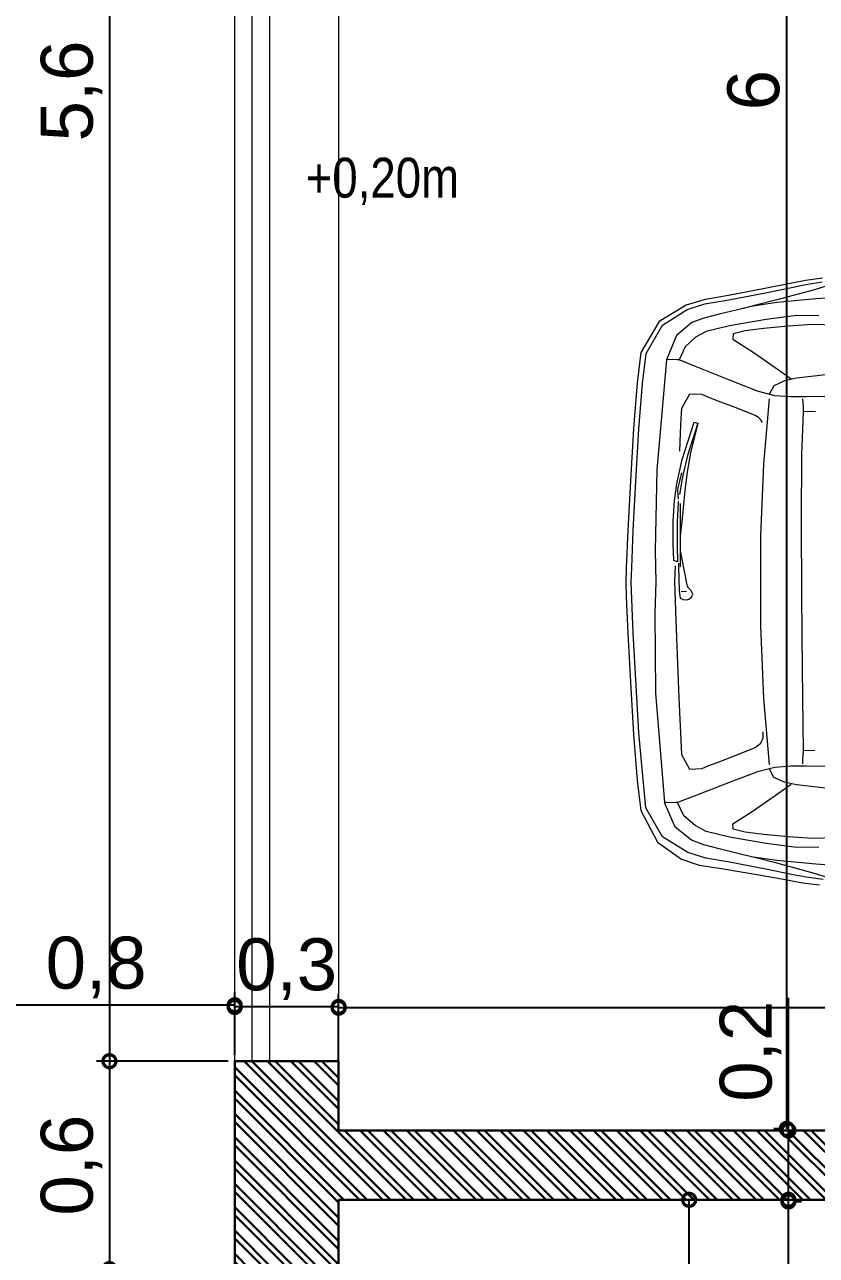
# Model space of a CAD drawing. Header units: millimetres. Extents: x 2502.5 to 2587.5, y 1451 to 1547.9.
# Drawn here: x 2514.493 to 2516.779, y 1534.556 to 1538.108 of the extents above; entities that cross this region are included whole.
import ezdxf

# ---------------------------------------------------------------- set-up
doc = ezdxf.new("R2010")
doc.units = ezdxf.units.MM
for name, color, linetype, lineweight in [('0.09', 6, 'Continuous', 9), ('02_CIVIL_EXIST', 250, 'Continuous', 30), ('11_CARPINTERIA Y MOBILIARIO', 141, 'Continuous', 9), ('12_TEXTOS', 150, 'Continuous', 20), ('13_COTAS', 8, 'Continuous', 9)]:
    doc.layers.add(name, color=color, linetype=linetype, lineweight=lineweight)
doc.styles.get("Standard").update_dxf_attribs({"font": 'arial.ttf'})
doc.styles.add('Swis721 BT', font='swiss.ttf')
doc.dimstyles.new('ISO-23', dxfattribs={"dimscale": 0.03, "dimtxt": 5, "dimasz": 2.5, "dimexe": 1.25, "dimexo": 0.625, "dimtad": 1, "dimtxsty": 'Swis721 BT', "dimblk": 'DOTSMALL', "dimcen": 2.5, "dimclrt": 150, "dimadec": 0, "dimazin": 0, "dimtfac": 1, "dimtmove": 0, "dimatfit": 3, "dimfxl": 0, "dimarcsym": 0})

# ---------------------------------------------------------------- blocks, each defined once
blk = doc.blocks.new('car1')
at = {"layer": '11_CARPINTERIA Y MOBILIARIO'}
for p, q in [((473.8794, 623.219), (473.8819, 623.0877)), ((474.9499, 623.219), (474.9474, 623.0877)), ((473.5448, 623.2006), (473.5726, 623.112)), ((473.5937, 623.1956), (473.5992, 623.1164)), ((475.2357, 623.1956), (475.2302, 623.1164)), ((475.2845, 623.2006), (475.2568, 623.112)), ((473.675, 623.1704), (473.6729, 623.1079)), ((475.1544, 623.1704), (475.1564, 623.1079)), ((473.5395, 623.1357), (473.5458, 623.086)), ((473.5575, 623.0878), (473.55, 623.1341)), ((473.5726, 623.112), (473.6019, 623.0032)), ((473.5992, 623.1164), (473.6095, 623.0039)), ((473.6472, 623.1246), (473.6476, 623.054)), ((473.8184, 623.1454), (473.828, 623.0607)), ((473.9254, 623.1153), (473.9243, 623.0807)), ((474.9024, 623.1138), (474.9035, 623.0793)), ((475.0109, 623.1454), (475.0013, 623.0607)), ((475.1821, 623.1246), (475.1817, 623.054)), ((475.2302, 623.1164), (475.2198, 623.0039)), ((475.2568, 623.112), (475.2275, 623.0032)), ((475.2743, 623.1371), (475.2681, 623.0886)), ((475.2839, 623.0774), (475.2902, 623.1271)), ((473.5458, 623.086), (473.5541, 623.0421)), ((473.5662, 623.046), (473.5575, 623.0878)), ((473.6729, 623.1079), (473.6776, 623.0367)), ((473.8819, 623.0877), (473.8821, 623.0439)), ((473.8961, 623.0794), (473.8872, 623.079)), ((473.9143, 623.0803), (473.8961, 623.0794)), ((473.9243, 623.0807), (473.9143, 623.0803)), ((473.9258, 623.0793), (474.048, 623.0747)), ((474.4573, 623.0748), (474.6671, 623.077)), ((474.6671, 623.077), (474.8287, 623.0789)), ((474.8287, 623.0789), (474.9035, 623.0793)), ((474.9035, 623.0793), (474.9135, 623.0788)), ((474.9135, 623.0788), (474.9318, 623.078)), ((474.9318, 623.078), (474.9406, 623.0776)), ((474.9474, 623.0877), (474.9473, 623.0439)), ((475.1564, 623.1079), (475.1517, 623.0367)), ((475.2681, 623.0886), (475.2601, 623.0457)), ((475.2757, 623.0334), (475.2839, 623.0774)), ((473.5541, 623.0421), (473.5692, 622.9687)), ((473.5815, 622.9714), (473.5662, 623.046)), ((473.6476, 623.054), (473.6583, 622.973)), ((473.8041, 623.0089), (473.8297, 623.0455)), ((473.828, 623.0607), (473.8357, 623.0256)), ((473.8821, 623.0439), (473.8785, 622.9983)), ((474.048, 623.0747), (474.2381, 623.0736)), ((474.2381, 623.0736), (474.4573, 623.0748)), ((474.9473, 623.0439), (474.9509, 622.9983)), ((475.0013, 623.0607), (474.9936, 623.0256)), ((475.0252, 623.0089), (474.9996, 623.0455)), ((475.1817, 623.054), (475.171, 622.973)), ((475.2601, 623.0457), (475.2448, 622.9719)), ((473.6776, 623.0367), (473.6845, 622.9662)), ((473.753, 622.9349), (473.8041, 623.0089)), ((473.8357, 623.0256), (473.8495, 622.9953)), ((474.9936, 623.0256), (474.9798, 622.9953)), ((475.0763, 622.9349), (475.0252, 623.0089)), ((475.1517, 623.0367), (475.1448, 622.9662)), ((475.2616, 622.9578), (475.2757, 623.0334)), ((473.6017, 622.865), (473.5815, 622.9714)), ((473.6019, 623.0032), (473.6173, 622.9427)), ((473.6095, 623.0039), (473.6206, 622.9292)), ((473.6583, 622.973), (473.6768, 622.8669)), ((473.8495, 622.9953), (473.8752, 622.9815)), ((473.8785, 622.9983), (473.8651, 622.9478)), ((473.887, 622.9815), (474.075, 622.9656)), ((474.7526, 622.9656), (474.9423, 622.9815)), ((474.9509, 622.9983), (474.9642, 622.9478)), ((474.9798, 622.9953), (474.9541, 622.9815)), ((475.171, 622.973), (475.1525, 622.8669)), ((475.2198, 623.0039), (475.2087, 622.9292)), ((475.2275, 623.0032), (475.212, 622.9427)), ((475.2448, 622.9719), (475.2247, 622.8669)), ((473.5692, 622.9687), (473.5893, 622.8645)), ((473.6173, 622.9427), (473.6273, 622.9023)), ((473.6845, 622.9662), (473.6881, 622.9343)), ((473.6881, 622.9343), (473.691, 622.9123)), ((473.7151, 622.877), (473.753, 622.9349)), ((473.8651, 622.9478), (473.8328, 622.8653)), ((473.9359, 622.941), (473.9156, 622.8908)), ((473.9415, 622.951), (473.9359, 622.941)), ((473.9481, 622.9579), (473.9415, 622.951)), ((473.9555, 622.9623), (473.9481, 622.9579)), ((474.075, 622.9656), (474.2817, 622.9564)), ((474.2817, 622.9564), (474.4113, 622.9562)), ((474.4113, 622.9562), (474.5426, 622.9564)), ((474.5426, 622.9564), (474.7526, 622.9656)), ((474.8659, 622.9645), (474.8488, 622.9647)), ((474.8813, 622.9579), (474.8659, 622.9645)), ((474.8934, 622.941), (474.8813, 622.9579)), ((474.9137, 622.8908), (474.8934, 622.941)), ((474.9642, 622.9478), (474.996, 622.864)), ((475.1143, 622.877), (475.0763, 622.9349)), ((475.1412, 622.9343), (475.1384, 622.9123)), ((475.1448, 622.9662), (475.1412, 622.9343)), ((475.212, 622.9427), (475.2021, 622.9023)), ((475.2435, 622.8493), (475.2616, 622.9578)), ((473.6273, 622.9023), (473.6432, 622.8376)), ((473.691, 622.9123), (473.6998, 622.8776)), ((475.1384, 622.9123), (475.1295, 622.8776)), ((475.2021, 622.9023), (475.1861, 622.8376)), ((473.5893, 622.8645), (473.6011, 622.7968)), ((473.6136, 622.7961), (473.6017, 622.865)), ((473.6768, 622.8669), (473.6931, 622.7994)), ((473.6998, 622.8776), (473.7151, 622.877)), ((473.8328, 622.8653), (473.794, 622.7687)), ((473.9156, 622.8908), (473.8938, 622.8345)), ((474.9355, 622.8345), (474.9137, 622.8908)), ((474.996, 622.864), (475.0337, 622.7648)), ((475.1295, 622.8776), (475.1143, 622.877)), ((475.1525, 622.8669), (475.1362, 622.7994)), ((475.2247, 622.8669), (475.2128, 622.7987)), ((473.6432, 622.8376), (473.6544, 622.7927)), ((473.8938, 622.8345), (473.8836, 622.8078)), ((474.9457, 622.8078), (474.9355, 622.8345)), ((475.1861, 622.8376), (475.175, 622.7927)), ((475.2328, 622.7793), (475.2435, 622.8493)), ((473.6011, 622.7968), (473.6167, 622.7418)), ((473.6292, 622.7449), (473.6136, 622.7961)), ((473.6544, 622.7927), (473.6676, 622.7584)), ((473.6931, 622.7994), (473.7099, 622.7689)), ((473.8836, 622.8078), (473.8751, 622.7884)), ((474.9543, 622.7884), (474.9457, 622.8078)), ((475.1362, 622.7994), (475.1188, 622.7676)), ((475.175, 622.7927), (475.1611, 622.7571)), ((475.2128, 622.7987), (475.1969, 622.7466)), ((473.6676, 622.7584), (473.7044, 622.7138)), ((473.7099, 622.7689), (473.7371, 622.7392)), ((473.794, 622.7687), (473.7752, 622.7222)), ((473.8751, 622.7884), (473.8736, 622.7514)), ((473.9544, 622.7648), (473.9578, 622.776)), ((474.0625, 622.7304), (473.9544, 622.7648)), ((473.9578, 622.776), (474.0433, 622.7545)), ((473.9578, 622.776), (474.0508, 622.746)), ((474.4416, 622.7568), (474.4332, 622.7492)), ((474.4509, 622.7611), (474.4416, 622.7568)), ((474.4594, 622.7577), (474.4509, 622.7611)), ((474.4654, 622.7501), (474.4594, 622.7577)), ((474.9557, 622.7514), (474.9543, 622.7884)), ((475.0337, 622.7648), (475.0519, 622.717)), ((475.1188, 622.7676), (475.0906, 622.7354)), ((475.1611, 622.7571), (475.1234, 622.7099)), ((475.2161, 622.7289), (475.2328, 622.7793)), ((473.6167, 622.7418), (473.6639, 622.6637)), ((473.6744, 622.6739), (473.6292, 622.7449)), ((473.7371, 622.7392), (473.7752, 622.7222)), ((473.7752, 622.7222), (473.7745, 622.7163)), ((473.8736, 622.7514), (473.9157, 622.7286)), ((473.9157, 622.7286), (473.9441, 622.727)), ((473.9441, 622.727), (473.9861, 622.725)), ((473.9861, 622.725), (474.0382, 622.7228)), ((474.0433, 622.7545), (474.0989, 622.7445)), ((474.0508, 622.746), (474.1127, 622.7312)), ((474.1323, 622.7146), (474.0625, 622.7304)), ((474.0989, 622.7445), (474.1437, 622.739)), ((474.1007, 622.7281), (474.1254, 622.7223)), ((474.1127, 622.7312), (474.1637, 622.7223)), ((474.1254, 622.7223), (474.1445, 622.7184)), ((474.1437, 622.739), (474.1816, 622.7354)), ((474.1816, 622.7354), (474.2326, 622.7307)), ((474.189, 622.7245), (474.2338, 622.7245)), ((474.2326, 622.7307), (474.2838, 622.7248)), ((474.2338, 622.7245), (474.3194, 622.7247)), ((474.3194, 622.7247), (474.3722, 622.725)), ((474.3264, 622.7246), (474.3898, 622.7375)), ((474.3715, 622.7202), (474.4423, 622.722)), ((474.3898, 622.7375), (474.4197, 622.7433)), ((474.4197, 622.7433), (474.4271, 622.7446)), ((474.4332, 622.7492), (474.4271, 622.7446)), ((474.4423, 622.722), (474.4625, 622.7251)), ((474.4435, 622.7274), (474.4424, 622.7427)), ((474.4625, 622.7251), (474.4669, 622.7337)), ((474.4672, 622.7435), (474.4654, 622.7501)), ((474.4669, 622.7337), (474.4672, 622.7435)), ((474.5272, 622.7125), (474.7506, 622.7211)), ((474.7506, 622.7211), (474.9137, 622.7286)), ((474.9137, 622.7286), (474.9557, 622.7514)), ((475.0906, 622.7354), (475.0519, 622.717)), ((475.1969, 622.7466), (475.1511, 622.6741)), ((475.1666, 622.6591), (475.2161, 622.7289)), ((473.7044, 622.7138), (473.7752, 622.6851)), ((473.7745, 622.7163), (473.7737, 622.7022)), ((473.7737, 622.7022), (473.7752, 622.6851)), ((474.1821, 622.7079), (474.1323, 622.7146)), ((474.1445, 622.7184), (474.1522, 622.717)), ((474.1522, 622.717), (474.1768, 622.7188)), ((474.2403, 622.7047), (474.1821, 622.7079)), ((474.1835, 622.7194), (474.1841, 622.7193)), ((474.1841, 622.7193), (474.1848, 622.7192)), ((474.1848, 622.7192), (474.1855, 622.7191)), ((474.1855, 622.7191), (474.2437, 622.7159)), ((474.3061, 622.7047), (474.2403, 622.7047)), ((474.2437, 622.7159), (474.3095, 622.7159)), ((474.354, 622.7061), (474.3061, 622.7047)), ((474.3095, 622.7159), (474.3574, 622.7173)), ((474.3574, 622.7173), (474.354, 622.7061)), ((474.3615, 622.7201), (474.3715, 622.7202)), ((474.3698, 622.71), (474.4147, 622.7084)), ((474.4147, 622.7084), (474.5272, 622.7125)), ((475.0519, 622.717), (475.0527, 622.7111)), ((475.1234, 622.7099), (475.0519, 622.6799)), ((475.0534, 622.697), (475.0519, 622.6799)), ((475.0527, 622.7111), (475.0534, 622.697)), ((473.6639, 622.6637), (473.754, 622.6114)), ((473.757, 622.6267), (473.6744, 622.6739)), ((473.7752, 622.6851), (474.0921, 622.6577)), ((474.0921, 622.6577), (474.3254, 622.6526)), ((474.3254, 622.6526), (474.4163, 622.6544)), ((474.4163, 622.6544), (474.5058, 622.6513)), ((474.5058, 622.6513), (474.7365, 622.6538)), ((474.7365, 622.6538), (475.0519, 622.6799)), ((475.1511, 622.6741), (475.0682, 622.626)), ((475.0753, 622.6114), (475.1666, 622.6591)), ((473.8434, 622.6159), (473.757, 622.6267)), ((473.9751, 622.6057), (473.8434, 622.6159)), ((475.0682, 622.626), (474.8513, 622.6052)), ((473.754, 622.6114), (473.8409, 622.6005)), ((473.8409, 622.6005), (473.9734, 622.5902)), ((473.9734, 622.5902), (474.1241, 622.5811)), ((474.1249, 622.5967), (473.9751, 622.6057)), ((474.1241, 622.5811), (474.2672, 622.5739)), ((474.2676, 622.5895), (474.1249, 622.5967)), ((474.3752, 622.5847), (474.2676, 622.5895)), ((474.4177, 622.583), (474.3752, 622.5847)), ((474.5624, 622.5893), (474.4177, 622.583)), ((474.8513, 622.6052), (474.5624, 622.5893)), ((474.5641, 622.5739), (474.7053, 622.5811)), ((474.7053, 622.5811), (474.856, 622.5902)), ((474.856, 622.5902), (474.9885, 622.6005)), ((474.9885, 622.6005), (475.0753, 622.6114)), ((474.2672, 622.5739), (474.3755, 622.5691)), ((474.3755, 622.5691), (474.4184, 622.5674)), ((474.4184, 622.5674), (474.4593, 622.5691)), ((474.4593, 622.5691), (474.5641, 622.5739))]:
    blk.add_line(p, q, dxfattribs=at)
blk = doc.blocks.new('_DotSmall')
at = {"color": 0, "linetype": 'ByBlock', "const_width": 0.5}
blk.add_lwpolyline([(-0.0625, 0, 1), (0.0625, 0, 1)], format="xyb", close=True, dxfattribs=at)
blk = doc.blocks.new('*D99')
at = {"layer": '13_COTAS', "color": 0, "lineweight": -2}
for p, q in [((2514.7811, 1540.7166), (2514.7008, 1540.7166)), ((2514.7383, 1540.7166), (2514.7383, 1535.1166)), ((2515.0811, 1535.1166), (2514.7008, 1535.1166))]:
    blk.add_line(p, q, dxfattribs=at)
at = {"layer": 'Defpoints', "color": 0}
for p in [(2514.7998, 1540.7166), (2514.7383, 1535.1166), (2515.0998, 1535.1166)]:
    blk.add_point(p, dxfattribs=at)
at = {"layer": '13_COTAS', "color": 0, "lineweight": -2, "xscale": 0.075, "yscale": 0.075, "zscale": 0.075}
for p, rotation in [((2514.7383, 1540.7166), 90), ((2514.7383, 1535.1166), 270)]:
    blk.add_blockref('_DotSmall', p, dxfattribs=dict(at, rotation=rotation))
at = {"layer": '13_COTAS', "color": 150, "insert": (2514.6291, 1537.9166), "char_height": 0.15, "attachment_point": 5, "rotation": 90, "style": 'Swis721 BT'}
blk.add_mtext('5,6', dxfattribs=at)
blk = doc.blocks.new('*D100')
at = {"layer": '13_COTAS', "color": 0, "lineweight": -2}
for p, q in [((2515.0811, 1535.1166), (2514.7008, 1535.1166)), ((2514.7383, 1535.1166), (2514.7383, 1534.5166)), ((2515.0811, 1534.5166), (2514.7008, 1534.5166))]:
    blk.add_line(p, q, dxfattribs=at)
at = {"layer": 'Defpoints', "color": 0}
for p in [(2515.0998, 1535.1166), (2514.7383, 1534.5166), (2515.0998, 1534.5166)]:
    blk.add_point(p, dxfattribs=at)
at = {"layer": '13_COTAS', "color": 0, "lineweight": -2, "xscale": 0.075, "yscale": 0.075, "zscale": 0.075}
for p, rotation in [((2514.7383, 1535.1166), 90), ((2514.7383, 1534.5166), 270)]:
    blk.add_blockref('_DotSmall', p, dxfattribs=dict(at, rotation=rotation))
at = {"layer": '13_COTAS', "color": 150, "insert": (2514.6291, 1534.8166), "char_height": 0.15, "attachment_point": 5, "rotation": 90, "style": 'Swis721 BT'}
blk.add_mtext('0,6', dxfattribs=at)
blk = doc.blocks.new('*D48')
at = {"layer": '13_COTAS', "color": 0, "lineweight": -2}
for p, q in [((2516.6979, 1533.1182), (2516.6979, 1534.7166)), ((2516.7075, 1534.7166), (2516.7354, 1534.7166)), ((2516.7075, 1533.1182), (2516.7354, 1533.1182))]:
    blk.add_line(p, q, dxfattribs=at)
at = {"layer": 'Defpoints', "color": 0}
for p in [(2516.6888, 1534.7166), (2516.6979, 1534.7166), (2516.6888, 1533.1182)]:
    blk.add_point(p, dxfattribs=at)
at = {"layer": '13_COTAS', "color": 0, "lineweight": -2, "xscale": 0.075, "yscale": 0.075, "zscale": 0.075}
for p, rotation in [((2516.6979, 1534.7166), 90), ((2516.6979, 1533.1182), 270)]:
    blk.add_blockref('_DotSmall', p, dxfattribs=dict(at, rotation=rotation))
at = {"layer": '13_COTAS', "color": 150, "insert": (2516.5887, 1533.9174), "char_height": 0.15, "attachment_point": 5, "rotation": 90, "style": 'Swis721 BT'}
blk.add_mtext('1,6', dxfattribs=at)
blk = doc.blocks.new('*D107')
at = {"layer": '13_COTAS', "color": 0, "lineweight": -2}
for p, q in [((2516.6979, 1534.9166), (2516.6979, 1535.2993)), ((2516.6979, 1534.7119), (2516.6979, 1534.9166)), ((2516.7166, 1534.9166), (2516.7354, 1534.9166)), ((2516.7166, 1534.7119), (2516.7354, 1534.7119))]:
    blk.add_line(p, q, dxfattribs=at)
at = {"layer": 'Defpoints', "color": 0}
for p in [(2516.6979, 1534.9166), (2516.6979, 1534.9166), (2516.6979, 1534.7119)]:
    blk.add_point(p, dxfattribs=at)
at = {"layer": '13_COTAS', "color": 0, "lineweight": -2, "xscale": 0.075, "yscale": 0.075, "zscale": 0.075}
for p, rotation in [((2516.6979, 1534.9166), 90), ((2516.6979, 1534.7119), 270)]:
    blk.add_blockref('_DotSmall', p, dxfattribs=dict(at, rotation=rotation))
at = {"layer": '13_COTAS', "color": 150, "insert": (2516.5887, 1535.1454), "char_height": 0.15, "attachment_point": 5, "rotation": 90, "style": 'Swis721 BT'}
blk.add_mtext('0,2', dxfattribs=at)
blk = doc.blocks.new('*D108')
at = {"layer": '13_COTAS', "color": 0, "lineweight": -2}
for p, q in [((2516.6791, 1540.9166), (2516.6557, 1540.9166)), ((2516.6932, 1534.9213), (2516.6932, 1540.9166)), ((2516.6791, 1534.9213), (2516.6557, 1534.9213))]:
    blk.add_line(p, q, dxfattribs=at)
at = {"layer": 'Defpoints', "color": 0}
for p in [(2516.6932, 1540.9166), (2516.6979, 1540.9166), (2516.6979, 1534.9213)]:
    blk.add_point(p, dxfattribs=at)
at = {"layer": '13_COTAS', "color": 0, "lineweight": -2, "xscale": 0.075, "yscale": 0.075, "zscale": 0.075}
for p, rotation in [((2516.6932, 1540.9166), 90), ((2516.6932, 1534.9213), 270)]:
    blk.add_blockref('_DotSmall', p, dxfattribs=dict(at, rotation=rotation))
at = {"layer": '13_COTAS', "color": 150, "insert": (2516.5974, 1537.919), "char_height": 0.15, "attachment_point": 5, "rotation": 90, "style": 'Swis721 BT'}
blk.add_mtext('6', dxfattribs=at)
blk = doc.blocks.new('*D50')
at = {"layer": '13_COTAS', "color": 0, "lineweight": -2}
for p, q in [((2516.5768, 1534.7166), (2516.374, 1534.7166)), ((2516.4115, 1530.3119), (2516.4115, 1534.7166)), ((2517.3811, 1530.3119), (2516.374, 1530.3119))]:
    blk.add_line(p, q, dxfattribs=at)
at = {"layer": 'Defpoints', "color": 0}
for p in [(2516.4115, 1534.7166), (2516.5956, 1534.7166), (2517.3998, 1530.3119)]:
    blk.add_point(p, dxfattribs=at)
at = {"layer": '13_COTAS', "color": 0, "lineweight": -2, "xscale": 0.075, "yscale": 0.075, "zscale": 0.075}
for p, rotation in [((2516.4115, 1534.7166), 90), ((2516.4115, 1530.3119), 270)]:
    blk.add_blockref('_DotSmall', p, dxfattribs=dict(at, rotation=rotation))
at = {"layer": '13_COTAS', "color": 150, "insert": (2516.3023, 1532.5143), "char_height": 0.15, "attachment_point": 5, "rotation": 90, "style": 'Swis721 BT'}
blk.add_mtext('4,4', dxfattribs=at)
blk = doc.blocks.new('*D115')
at = {"layer": '13_COTAS', "color": 0, "lineweight": -2}
for p, q in [((2521.3998, 1535.6979), (2521.3998, 1535.2336)), ((2515.3998, 1534.9354), (2515.3998, 1535.3086)), ((2521.3998, 1535.2711), (2515.3998, 1535.2711))]:
    blk.add_line(p, q, dxfattribs=at)
at = {"layer": 'Defpoints', "color": 0}
for p in [(2521.3998, 1535.7166), (2515.3998, 1535.2711), (2515.3998, 1534.9166)]:
    blk.add_point(p, dxfattribs=at)
at = {"layer": '13_COTAS', "color": 0, "lineweight": -2, "xscale": 0.075, "yscale": 0.075, "zscale": 0.075, "rotation": 180}
blk.add_blockref('_DotSmall', (2515.3998, 1535.2711), dxfattribs=at)
at = {"layer": '13_COTAS', "color": 0, "lineweight": -2, "xscale": 0.075, "yscale": 0.075, "zscale": 0.075}
blk.add_blockref('_DotSmall', (2521.3998, 1535.2711), dxfattribs=at)
at = {"layer": '13_COTAS', "color": 150, "insert": (2518.3998, 1535.3669), "char_height": 0.15, "attachment_point": 5, "style": 'Swis721 BT'}
blk.add_mtext('6', dxfattribs=at)
blk = doc.blocks.new('*D116')
at = {"layer": '13_COTAS', "color": 0, "lineweight": -2}
for p, q in [((2515.0998, 1535.1354), (2515.0998, 1535.3107)), ((2515.3998, 1535.1354), (2515.3998, 1535.3107)), ((2515.3998, 1535.2732), (2515.0998, 1535.2732))]:
    blk.add_line(p, q, dxfattribs=at)
at = {"layer": 'Defpoints', "color": 0}
for p in [(2515.0998, 1535.2732), (2515.0998, 1535.1166), (2515.3998, 1535.1166)]:
    blk.add_point(p, dxfattribs=at)
at = {"layer": '13_COTAS', "color": 0, "lineweight": -2, "xscale": 0.075, "yscale": 0.075, "zscale": 0.075, "rotation": 180}
blk.add_blockref('_DotSmall', (2515.0998, 1535.2732), dxfattribs=at)
at = {"layer": '13_COTAS', "color": 0, "lineweight": -2, "xscale": 0.075, "yscale": 0.075, "zscale": 0.075}
blk.add_blockref('_DotSmall', (2515.3998, 1535.2732), dxfattribs=at)
at = {"layer": '13_COTAS', "color": 150, "insert": (2515.2498, 1535.3824), "char_height": 0.15, "attachment_point": 5, "style": 'Swis721 BT'}
blk.add_mtext('0,3', dxfattribs=at)
blk = doc.blocks.new('*D223')
at = {"layer": '13_COTAS', "color": 0, "lineweight": -2}
for p, q in [((2514.2998, 1535.2873), (2514.2998, 1535.3154)), ((2515.0998, 1535.2873), (2515.0998, 1535.3154)), ((2515.0998, 1535.2779), (2514.2998, 1535.2779))]:
    blk.add_line(p, q, dxfattribs=at)
at = {"layer": 'Defpoints', "color": 0}
for p in [(2514.2998, 1535.2779), (2514.2998, 1535.2685), (2515.0998, 1535.2685)]:
    blk.add_point(p, dxfattribs=at)
at = {"layer": '13_COTAS', "color": 0, "lineweight": -2, "xscale": 0.075, "yscale": 0.075, "zscale": 0.075, "rotation": 180}
blk.add_blockref('_DotSmall', (2514.2998, 1535.2779), dxfattribs=at)
at = {"layer": '13_COTAS', "color": 0, "lineweight": -2, "xscale": 0.075, "yscale": 0.075, "zscale": 0.075}
blk.add_blockref('_DotSmall', (2515.0998, 1535.2779), dxfattribs=at)
at = {"layer": '13_COTAS', "color": 150, "insert": (2514.6998, 1535.3871), "char_height": 0.15, "attachment_point": 5, "style": 'Swis721 BT'}
blk.add_mtext('0,8', dxfattribs=at)
blk = doc.blocks.new('silueta')
at = {"layer": '0.09', "color": 3}
for points in [[(2456.2998, 1530.2666), (2464.7998, 1530.2666), (2464.7998, 1530.5166), (2467.0998, 1530.5166), (2467.1, 1532.922), (2465.0998, 1532.9166), (2465.0998, 1540.7166), (2464.7998, 1540.7166), (2464.7998, 1540.9666), (2456.2998, 1540.9666)], [(2484.4998, 1540.9166), (2465.3998, 1540.9166), (2465.3998, 1534.9166), (2473.1998, 1534.9166), (2473.1998, 1537.6666), (2472.3998, 1537.6666), (2472.3998, 1539.8666), (2476.5998, 1539.8666), (2476.5998, 1540.0166), (2471.3998, 1540.0166), (2471.3998, 1539.8666), (2472.1998, 1539.8666), (2472.1998, 1537.6666), (2471.3998, 1537.6666), (2471.3998, 1535.7166), (2472.2998, 1535.7166), (2472.2998, 1535.8166), (2471.5498, 1535.8168), (2471.5498, 1537.5666), (2472.9998, 1537.5666), (2472.9998, 1534.7166), (2465.3998, 1534.7166), (2465.3998, 1533.1166)]]:
    blk.add_lwpolyline(points, dxfattribs=at)

msp = doc.modelspace()

# ---------------------------------------------------------------- hatches: boundary and pattern name
at = {"layer": '02_CIVIL_EXIST'}
h = msp.add_hatch(dxfattribs=at)
h.set_pattern_fill('ANSI32', color=256, scale=0.005, angle=-90)
h.set_pattern_definition([(315, (2098.05912, 1006.04728), (0.0336759605, 0.0336759605), []), (315, (2098.05912, 1006.02483), (0.0336759605, 0.0336759605), [])])
edge = h.paths.add_edge_path()
edge.add_line((2522.2998, 1535.7906), (2522.2998, 1535.7906))
edge.add_line((2522.2998, 1535.7906), (2522.2997, 1535.8166))
edge.add_line((2522.2997, 1535.8166), (2521.5498, 1535.8166))
edge.add_line((2521.5498, 1535.8166), (2521.3998, 1535.8166))
edge.add_line((2521.3998, 1535.8166), (2521.3998, 1535.7166))
edge.add_line((2521.3998, 1535.7166), (2521.4998, 1535.7166))
edge.add_line((2521.4998, 1535.7166), (2522.2035, 1535.7166))
edge.add_line((2522.2035, 1535.7166), (2522.2035, 1535.7235))
edge.add_line((2522.2035, 1535.7235), (2522.1284, 1535.7235))
edge.add_line((2522.1284, 1535.7235), (2522.1284, 1535.7343))
edge.add_line((2522.1284, 1535.7343), (2522.2089, 1535.7343))
edge.add_arc((2522.2089, 1535.7289), 0.00537, 0, 90, ccw=False)
edge.add_line((2522.2142, 1535.7289), (2522.2142, 1535.7166))
edge.add_line((2522.2142, 1535.7166), (2522.2998, 1535.7166))
edge.add_line((2522.2998, 1535.7166), (2522.2998, 1535.7906))
h.paths.add_polyline_path([(2534.9498, 1540.1166), (2534.9498, 1540.7166), (2534.7998, 1540.7166), (2534.7998, 1541.1166), (2505.9998, 1541.1166), (2505.9998, 1540.7166), (2506.2998, 1540.7166), (2506.2998, 1540.9666), (2514.7998, 1540.9666), (2514.7998, 1540.7166), (2515.3998, 1540.7166), (2515.3998, 1540.9166), (2530.9998, 1540.9166), (2530.9998, 1540.1166), (2531.1498, 1540.1166), (2531.1498, 1540.9166), (2532.3998, 1540.9166), (2532.3998, 1540.1166), (2532.5498, 1540.1166), (2532.5498, 1540.9166), (2534.4998, 1540.9166), (2534.4998, 1540.1166), (2534.6498, 1540.1166), (2534.6998, 1540.1166)])
edge = h.paths.add_edge_path(flags=16)
edge.add_line((2523.0129, 1536.4758), (2523.0129, 1536.4132))
edge.add_line((2523.0129, 1536.4132), (2523.0046, 1536.4132))
edge.add_line((2523.0046, 1536.4132), (2523.0045, 1536.4758))
edge.add_arc((2523.0087, 1536.4758), 0.00417, 0.0531, 180.0531, ccw=False)
edge = h.paths.add_edge_path(flags=16)
edge.add_arc((2522.2089, 1535.7289), 0.00537, -90, 90, ccw=False)
edge.add_line((2522.2089, 1535.7235), (2522.1284, 1535.7235))
edge.add_line((2522.1284, 1535.7235), (2522.1284, 1535.7343))
edge.add_line((2522.1284, 1535.7343), (2522.2089, 1535.7343))
h.paths.add_polyline_path([(2527.8998, 1530.1166), (2527.8998, 1530.5166), (2527.6998, 1530.5166), (2527.6998, 1531.3166), (2527.3998, 1531.3166), (2527.3998, 1530.3166), (2526.2748, 1530.3166), (2526.2748, 1530.6666), (2526.1248, 1530.6666), (2526.1248, 1530.3166), (2524.5248, 1530.3166), (2524.5248, 1530.6666), (2524.3748, 1530.6666), (2524.3748, 1530.3166), (2517.3998, 1530.3166), (2517.3998, 1530.5166), (2517.0998, 1530.5166), (2514.7998, 1530.5166), (2514.7998, 1530.2666), (2506.2998, 1530.2666), (2506.2998, 1530.5166), (2505.9998, 1530.5166), (2505.9998, 1530.1166), (2508.0498, 1530.1166)])
h.paths.add_polyline_path([(2524.6498, 1539.8666), (2524.6498, 1540.0166), (2523.9998, 1540.0166), (2523.9998, 1539.8666)])
h.paths.add_polyline_path([(2526.5998, 1539.8666), (2526.5998, 1540.0166), (2525.9501, 1540.0166), (2525.9501, 1539.8666)])
h.paths.add_polyline_path([(2515.6998, 1532.9166), (2515.6998, 1532.962), (2515.6996, 1533.002), (2515.6998, 1533.002), (2515.6998, 1533.1166), (2515.3998, 1533.1166), (2515.3998, 1533.5166), (2515.0998, 1533.5166), (2515.0998, 1532.9166), (2515.2498, 1532.9166)])
h.paths.add_polyline_path([(2517.3998, 1532.9166), (2517.3998, 1533.1166), (2517.0998, 1533.1166), (2517.0998, 1532.962), (2517.1, 1532.9166)])
h.paths.add_polyline_path([(2527.6998, 1529.9666), (2527.6998, 1530.1166), (2506.0498, 1530.1166), (2506.0498, 1530.0666), (2505.9998, 1530.0666), (2505.9998, 1529.9666), (2514.2998, 1529.9666)])
h.paths.add_polyline_path([(2534.7998, 1541.1166), (2534.7998, 1541.2666), (2514.2998, 1541.2666), (2505.9998, 1541.2666), (2505.9998, 1541.1666), (2506.0498, 1541.1666), (2506.0498, 1541.1166)])
edge = h.paths.add_edge_path(flags=17)
edge.add_line((2521.525, 1535.9057), (2521.533, 1535.9057))
edge.add_line((2521.533, 1535.9057), (2521.5328, 1536.4466))
edge.add_line((2521.5328, 1536.4466), (2521.5438, 1536.4466))
edge.add_line((2521.5438, 1536.4466), (2521.544, 1535.9048))
edge.add_line((2521.544, 1535.9048), (2521.5441, 1535.8645))
edge.add_arc((2521.5392, 1535.8645), 0.00488, -89.9848, 0.0152, ccw=False)
edge.add_line((2521.5392, 1535.8596), (2521.5189, 1535.8596))
edge.add_arc((2521.5189, 1535.8645), 0.00488, 180.0318, 270.0152, ccw=False)
edge.add_line((2521.5141, 1535.8645), (2521.514, 1535.9047))
edge.add_line((2521.514, 1535.9047), (2521.5138, 1536.4466))
edge.add_line((2521.5138, 1536.4466), (2521.5248, 1536.4466))
edge.add_line((2521.5248, 1536.4466), (2521.525, 1535.9057))
h.paths.add_polyline_path([(2521.533, 1535.9057), (2521.525, 1535.9057), (2521.5248, 1536.4466), (2521.5328, 1536.4466)], flags=16)
edge = h.paths.add_edge_path(flags=16)
edge.add_line((2521.5248, 1536.4466), (2521.5138, 1536.4466))
edge.add_line((2521.5138, 1536.4466), (2521.5135, 1536.9885))
edge.add_line((2521.5135, 1536.9885), (2521.5135, 1537.0287))
edge.add_arc((2521.5184, 1537.0287), 0.00488, 90.0283, 180.0327, ccw=False)
edge.add_line((2521.5184, 1537.0336), (2521.5386, 1537.0336))
edge.add_arc((2521.5386, 1537.0287), 0.00488, 0.0327, 90.0152, ccw=False)
edge.add_line((2521.5435, 1537.0287), (2521.5435, 1536.9885))
edge.add_line((2521.5435, 1536.9885), (2521.5438, 1536.4466))
edge.add_line((2521.5438, 1536.4466), (2521.5328, 1536.4466))
edge.add_line((2521.5328, 1536.4466), (2521.5325, 1536.9876))
edge.add_line((2521.5325, 1536.9876), (2521.5245, 1536.9876))
edge.add_line((2521.5245, 1536.9876), (2521.5248, 1536.4466))
h.paths.add_polyline_path([(2521.5328, 1536.4466), (2521.5248, 1536.4466), (2521.5245, 1536.9876), (2521.5325, 1536.9876)], flags=16)
edge = h.paths.add_edge_path(flags=17)
edge.add_line((2521.544, 1535.9048), (2521.5435, 1536.9885))
edge.add_line((2521.5435, 1536.9885), (2521.5435, 1537.0287))
edge.add_arc((2521.5386, 1537.0287), 0.00488, 0.0327, 90.0152)
edge.add_line((2521.5386, 1537.0336), (2521.5184, 1537.0336))
edge.add_arc((2521.5184, 1537.0287), 0.00488, 90.0283, 180.0327)
edge.add_line((2521.5135, 1537.0287), (2521.5135, 1536.9885))
edge.add_line((2521.5135, 1536.9885), (2521.514, 1535.9047))
edge.add_line((2521.514, 1535.9047), (2521.5141, 1535.8645))
edge.add_arc((2521.5189, 1535.8645), 0.00488, 180.0318, 270.0152)
edge.add_line((2521.5189, 1535.8596), (2521.5392, 1535.8596))
edge.add_arc((2521.5392, 1535.8645), 0.00488, 270.0152, 360.0152)
edge.add_line((2521.5441, 1535.8645), (2521.544, 1535.9048))
h.paths.add_polyline_path([(2521.3998, 1537.1666), (2521.5498, 1537.1666), (2521.5498, 1537.5666), (2522.9998, 1537.5666), (2522.9998, 1534.7166), (2523.1998, 1534.7166), (2523.1998, 1537.6666), (2522.3998, 1537.6666), (2522.3998, 1539.8666), (2523.1998, 1539.8666), (2523.1998, 1540.0166), (2521.3998, 1540.0166), (2521.3998, 1539.8666), (2522.1998, 1539.8666), (2522.1998, 1537.6666), (2521.3998, 1537.6666)])
h.paths.add_polyline_path([(2520.8998, 1534.7166), (2520.8998, 1534.8166), (2521.9498, 1534.8166), (2521.9498, 1534.9166), (2521.3998, 1534.9166), (2515.3998, 1534.9166), (2515.3998, 1535.1166), (2515.0998, 1535.1166), (2515.0998, 1534.5166), (2515.3998, 1534.5166), (2515.3998, 1534.7166)])

# ---------------------------------------------------------------- linework, layer by layer
for p, q in [((2515.3998, 1535.1166), (2515.0998, 1535.1166)), ((2515.2498, 1535.1166), (2515.0998, 1535.1166)), ((2515.0998, 1535.1166), (2515.0998, 1534.5166)), ((2515.3998, 1535.1166), (2515.3998, 1534.9166)), ((2521.3998, 1534.9166), (2515.3998, 1534.9166)), ((2520.8998, 1534.7166), (2515.3998, 1534.7166)), ((2515.3998, 1534.7166), (2515.3998, 1534.5166))]:
    msp.add_line(p, q, dxfattribs=at)
at = {"layer": '11_CARPINTERIA Y MOBILIARIO'}
msp.add_lwpolyline([(2515.1998, 1540.7166), (2515.1998, 1535.1166), (2515.1498, 1535.1166), (2515.1498, 1540.7166)], close=True, dxfattribs=at)

# ---------------------------------------------------------------- block references
at = {"layer": '11_CARPINTERIA Y MOBILIARIO', "rotation": 270}
msp.add_blockref('car1', (1893.6608, 2010.9156), dxfattribs=at)
at = {"layer": 'Defpoints'}
msp.add_blockref('silueta', (50, 0), dxfattribs=at)

# ---------------------------------------------------------------- texts
at = {"layer": '12_TEXTOS', "insert": (2515.7475, 1537.7239), "char_height": 0.114991, "attachment_point": 3}
msp.add_mtext('{\\fTechnic|b0|i0|c2|p2;+0,20m}', dxfattribs=at)

# ---------------------------------------------------------------- dimensions: what is measured, and where the dimension line sits
at = {"layer": '13_COTAS'}
for base, p1, p2, picture, middle in [((2516.6932, 1540.9166), (2516.6979, 1534.9213), (2516.6979, 1540.9166), '*D108', (2516.5974, 1537.919)), ((2514.7383, 1535.1166), (2514.7998, 1540.7166), (2515.0998, 1535.1166), '*D99', (2514.6291, 1537.9166)), ((2516.6979, 1534.9166), (2516.6979, 1534.7119), (2516.6979, 1534.9166), '*D107', (2516.5887, 1535.1454)), ((2514.7383, 1534.5166), (2515.0998, 1535.1166), (2515.0998, 1534.5166), '*D100', (2514.6291, 1534.8166)), ((2516.4115, 1534.7166), (2517.3998, 1530.3119), (2516.5956, 1534.7166), '*D50', (2516.3023, 1532.5143)), ((2516.6979, 1534.7166), (2516.6888, 1533.1182), (2516.6888, 1534.7166), '*D48', (2516.5887, 1533.9174))]:
    dim = msp.add_linear_dim(base=base, p1=p1, p2=p2, angle=270, dimstyle='ISO-23', override={"dimfxl": 100, "dimarcsym": 2}, dxfattribs=at)
    dim.commit()
    dim.dimension.update_dxf_attribs({"geometry": picture, "text_midpoint": middle})
for base, p1, p2, picture, middle in [((2515.3998, 1535.2711), (2521.3998, 1535.7166), (2515.3998, 1534.9166), '*D115', (2518.3998, 1535.3669)), ((2514.2998, 1535.2779), (2515.0998, 1535.2685), (2514.2998, 1535.2685), '*D223', (2514.6998, 1535.3871))]:
    dim = msp.add_linear_dim(base=base, p1=p1, p2=p2, dimstyle='ISO-23', override={"dimfxl": 100, "dimarcsym": 2}, dxfattribs=at)
    dim.commit()
    dim.dimension.update_dxf_attribs({"geometry": picture, "text_midpoint": middle})
dim = msp.add_linear_dim(base=(2515.0998, 1535.2732), p1=(2515.3998, 1535.1166), p2=(2515.0998, 1535.1166), dimstyle='ISO-23', override={"dimfxl": 100, "dimarcsym": 2}, dxfattribs=at)
dim.commit()
dim.dimension.update_dxf_attribs({"geometry": '*D116', "text_midpoint": (2515.2498, 1535.2732), "dimtype": 160})

doc.saveas('drawing.dxf')
